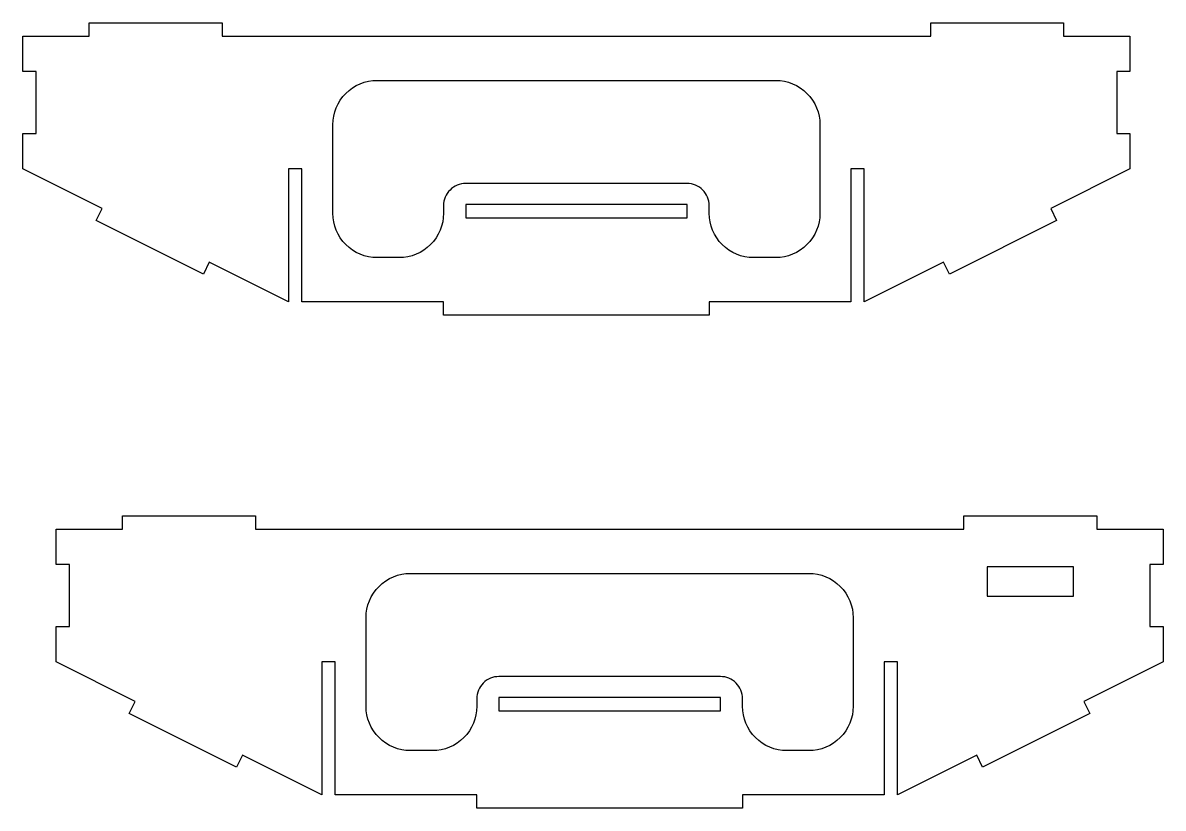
# Model space of a CAD drawing. Header units: millimetres. Extents: x -542 to -284, y -390 to -213.
import ezdxf

# ---------------------------------------------------------------- set-up
doc = ezdxf.new("R2010")
doc.units = ezdxf.units.MM
doc.layers.get('0').update_dxf_attribs({"linetype": 'CONTINUOUS'})

msp = doc.modelspace()

# ---------------------------------------------------------------- linework, layer by layer
for points in [[(-538.89, -223.81), (-541.89, -223.81), (-541.89, -215.81), (-526.89, -215.81), (-526.89, -212.81), (-496.89, -212.81), (-496.89, -215.81), (-336.89, -215.81), (-336.89, -212.81), (-306.89, -212.81), (-306.89, -215.81), (-291.89, -215.81), (-291.89, -223.81), (-294.89, -223.81), (-294.89, -237.81), (-291.89, -237.81), (-291.89, -245.81), (-309.78, -254.75), (-308.44, -257.43), (-332.66, -269.55), (-334, -266.86), (-351.89, -275.81), (-351.89, -245.81), (-354.89, -245.81), (-354.89, -275.81), (-386.89, -275.81), (-386.89, -278.81), (-446.89, -278.81), (-446.89, -275.81), (-478.89, -275.81), (-478.89, -245.81), (-481.89, -245.81), (-481.89, -275.81), (-499.78, -266.86), (-501.12, -269.55), (-525.35, -257.43), (-524, -254.75), (-541.89, -245.81), (-541.89, -237.81), (-538.89, -237.81)], [(-441.89, -256.81), (-391.89, -256.81), (-391.89, -253.81), (-441.89, -253.81)], [(-534.38, -349.11), (-531.38, -349.11), (-531.38, -335.11), (-534.38, -335.11), (-534.38, -327.11), (-519.38, -327.11), (-519.38, -324.11), (-489.38, -324.11), (-489.38, -327.11), (-329.38, -327.11), (-329.38, -324.11), (-299.38, -324.11), (-299.38, -327.11), (-284.38, -327.11), (-284.38, -335.11), (-287.38, -335.11), (-287.38, -349.11), (-284.38, -349.11), (-284.38, -357.11), (-302.27, -366.06), (-300.93, -368.74), (-325.15, -380.85), (-326.5, -378.17), (-344.38, -387.11), (-344.38, -357.11), (-347.38, -357.11), (-347.38, -387.11), (-379.38, -387.11), (-379.38, -390.11), (-439.38, -390.11), (-439.38, -387.11), (-471.38, -387.11), (-471.38, -357.11), (-474.38, -357.11), (-474.38, -387.11), (-492.27, -378.17), (-493.62, -380.85), (-517.84, -368.74), (-516.5, -366.06), (-534.38, -357.11)], [(-324.12, -335.62), (-324.12, -342.22), (-304.62, -342.22), (-304.62, -335.62)], [(-384.38, -365.11), (-434.38, -365.11), (-434.38, -368.11), (-384.38, -368.11)]]:
    msp.add_lwpolyline(points, close=True)
for points in [[(-471.89, -235.81, -0.414214), (-461.89, -225.81), (-371.89, -225.81, -0.414214), (-361.89, -235.81), (-361.89, -255.81, -0.414214), (-371.89, -265.81), (-376.89, -265.81, -0.414214), (-386.89, -255.81), (-386.89, -254.09, 0.414214), (-391.89, -249.09), (-441.89, -249.09, 0.414214), (-446.89, -254.09), (-446.89, -255.81, -0.414214), (-456.89, -265.81), (-461.89, -265.81, -0.414214), (-471.89, -255.81)], [(-354.38, -367.11, -0.414214), (-364.38, -377.11), (-369.38, -377.11, -0.414214), (-379.38, -367.11), (-379.38, -365.4, 0.414214), (-384.38, -360.4), (-434.38, -360.4, 0.414214), (-439.38, -365.4), (-439.38, -367.11, -0.414214), (-449.38, -377.11), (-454.38, -377.11, -0.414214), (-464.38, -367.11), (-464.38, -347.11, -0.414214), (-454.38, -337.11), (-364.38, -337.11, -0.414214), (-354.38, -347.11)]]:
    msp.add_lwpolyline(points, format="xyb", close=True)

doc.saveas('drawing.dxf')
